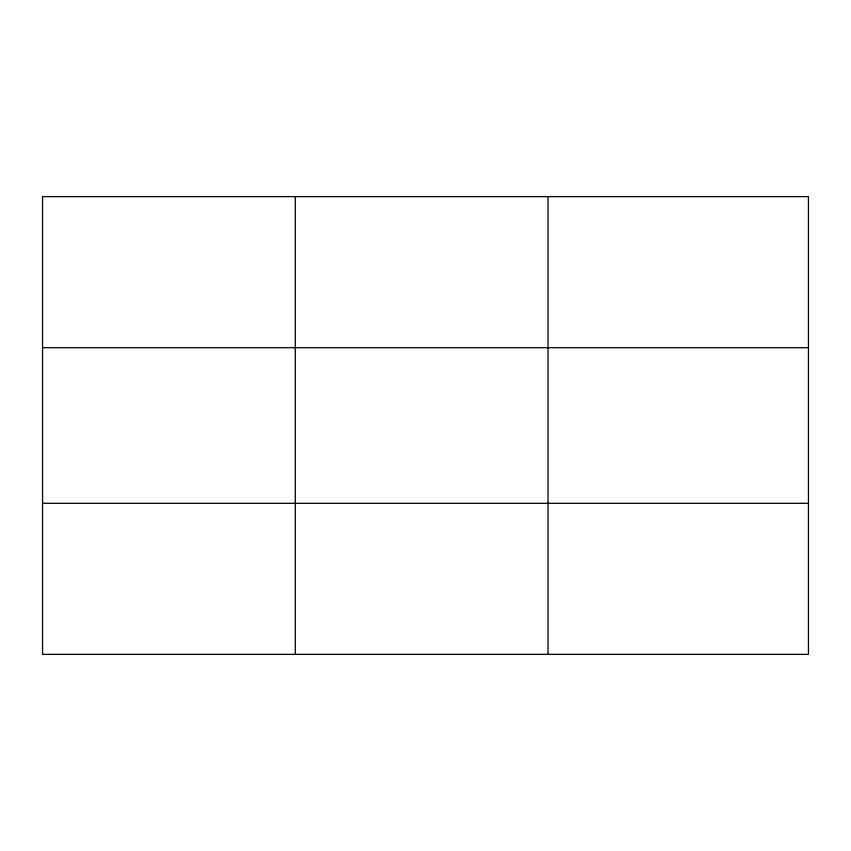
<?xml version="1.0" encoding="UTF-8"?>
<svg xmlns="http://www.w3.org/2000/svg" width="851" height="851" viewBox="0 0 851 851"><rect width="100%" height="100%" fill="white"/><g stroke="black" fill="none" stroke-linecap="round" stroke-linejoin="round"><path stroke-width="1.28" d="M548.044 196.624L548.044 654.376M42.55 347.687L808.45 347.687M42.55 503.313L808.45 503.313M295.297 196.624L295.297 654.376M808.45 196.624L808.45 654.376L42.55 654.376L42.55 196.624L808.45 196.624"/></g></svg>
